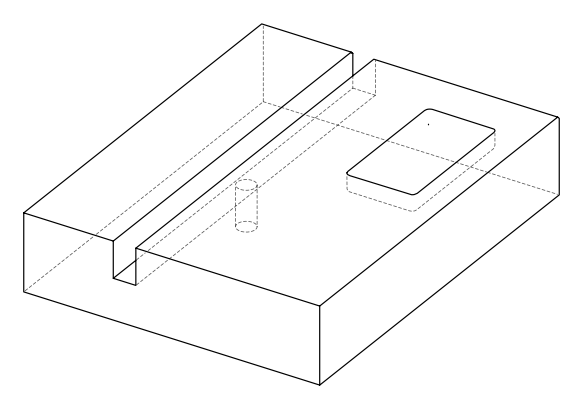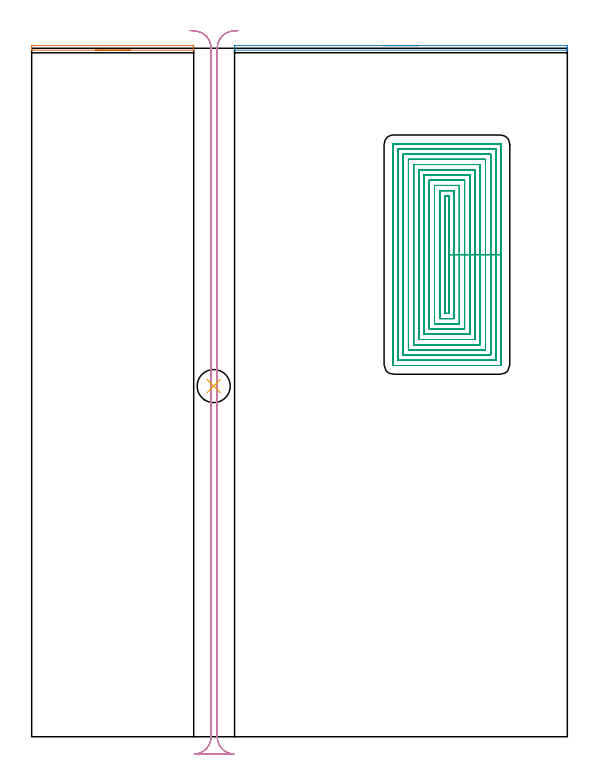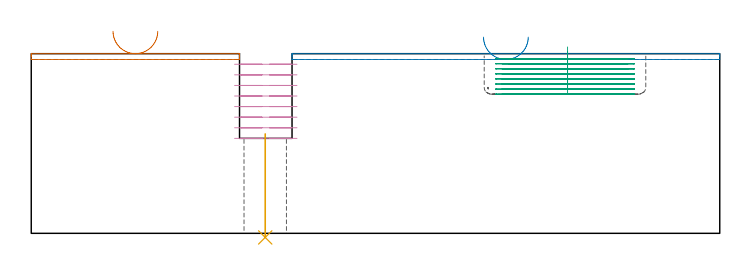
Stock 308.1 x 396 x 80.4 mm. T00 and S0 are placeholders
(PLAN: 5 operations, 3 tool changes, 63.9 min)
(1 AREA_MILL | FG_CHAMFER_SURFACE | UGT0205_001 | 0.9 min | 319 mm3)
(2 AREA_MILL_1 | FG_CHAMFER_SURFACE_1 | UGT0205_001 | 1.69 min | 654 mm3)
(3 MILL_RECTANGULAR_POCKET | POCKET_RECTANGULAR_STRAIGHT | UGT0201_089 | Follow Part, ap 2.5, ae 75% | 46.89 min | 178717 mm3)
(4 MILL_RECTANGULAR_SLOT | SLOT_RECTANGULAR | UGT0201_094 | Follow Part, ap 5, ae 75% | 14.22 min | 352733 mm3)
(5 INDEXABLE_INSERT_DRILL_THROUGH_HOLE_FROM_SOLID | STEP1HOLE | NXT0302_009 | 0.19 min | 12015 mm3)
(TOOL UGT0205_001 | Chamfer Mill 20 x 3 x 45 deg. | D20 FL50 Z2)
(TOOL UGT0201_089 | End mill 10 mm | D10 R3 FL22 Z4)
(TOOL UGT0201_094 | End mill 20 mm | D20 FL38 Z4)
(TOOL NXT0302_009 | Index. Insert Drill 19mm [880-D1900L25-05] | D19 PA176 FL95 Z2)
(OP 1 AREA_MILL)
G17 G21 G94 G90
T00 M6
G54
G17 G0 G90 X56.6 Y394.9 S1061 M3
G43 Z90.4 H0
G94 G1 X56.562 Z89.528 F250.
X56.448 Z88.663
X56.259 Z87.812
X55.997 Z86.98
X55.663 Z86.174
X55.26 Z85.4
X54.792 Z84.664
X54.26 Z83.972
X53.671 Z83.329
X53.028 Z82.739
X52.336 Z82.208
X51.6 Z81.74
X50.826 Z81.337
X50.02 Z81.003
X49.188 Z80.741
X48.336 Z80.552
X47.472 Z80.438
X46.6 Z80.4
X0.166
X0.01 Y394.906 Z80.393
X0. Y395.213 Z80.086
Y395.546 Z79.753
Y396.2 Z79.095
Y397.406 Z77.891
X0.003 Y397.491 Z77.805
X0.38 Y397.5 Z77.8
X92.587
X92.821 Y397.499 Z77.801
X93.197 Y397.491 Z77.805
X93.2 Y397.406 Z77.891
Y396.2 Z79.095
Y395.546 Z79.754
Y395.213 Z80.087
X93.19 Y394.906 Z80.393
X93.034 Y394.9 Z80.4
X46.6
X45.728 Z80.438
X44.864 Z80.552
X44.012 Z80.741
X43.18 Z81.003
X42.374 Z81.337
X41.6 Z81.74
X40.864 Z82.208
X40.172 Z82.739
X39.529 Z83.329
X38.94 Z83.972
X38.408 Z84.664
X37.94 Z85.4
X37.537 Z86.174
X37.203 Z86.98
X36.941 Z87.812
X36.752 Z88.663
X36.638 Z89.528
X36.6 Z90.4
M5
M2
(OP 2 AREA_MILL_1)
G17 G21 G94 G90
T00 M6
G54
G17 G0 G90 X202.4 Y397.5 S1061 M3
G43 Z90.4 H0
Z87.8
G94 G1 X202.438 Z86.928 F250.
X202.552 Z86.064
X202.741 Z85.212
X203.003 Z84.38
X203.337 Z83.574
X203.74 Z82.8
X204.209 Z82.064
X204.74 Z81.372
X205.329 Z80.729
X205.972 Z80.14
X206.664 Z79.608
X207.4 Z79.14
X208.174 Z78.737
X208.98 Z78.403
X209.812 Z78.141
X210.664 Z77.952
X211.528 Z77.838
X212.4 Z77.8
X307.722
X308.054 Y397.498 Z77.799
X308.099 Y397.496 Z77.8
X308.1 Y396.2 Z79.095
Y395.552 Z79.748
Y395.21 Z80.089
X308.09 Y394.906 Z80.393
X307.935 Y394.9 Z80.4
X116.865
X116.71 Y394.906 Z80.393
X116.7 Y395.21 Z80.089
Y395.551 Z79.748
Y396.2 Z79.095
Y397.403 Z77.893
X116.703 Y397.491 Z77.805
X117.078 Y397.5 Z77.8
X212.4
X213.272 Z77.838
X214.137 Z77.952
X214.988 Z78.141
X215.82 Z78.403
X216.626 Z78.737
X217.4 Z79.14
X218.136 Z79.608
X218.828 Z80.14
X219.471 Z80.729
X220.06 Z81.372
X220.592 Z82.064
X221.06 Z82.8
X221.463 Z83.574
X221.797 Z84.38
X222.059 Z85.212
X222.248 Z86.064
X222.362 Z86.928
X222.4 Z87.8
G0 Z90.4
M5
M2
(OP 3 MILL_RECTANGULAR_POCKET)
G17 G21 G94 G90
T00 M6
G54
G17 G0 G90 X240. Y257.66 S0 M3
G43 Z90.4 H0
Z83.4
G94 G1 Y277.3 Z78.137 F250.
Y311.1 F500.
X237.7
Y243.5
X240.
Y277.3
X243.
Y314.1
X234.7
Y240.5
X243.
Y277.3
X246.
Y317.1
X231.7
Y237.5
X246.
Y277.3
X249.
Y320.1
X228.7
Y234.5
X249.
Y277.3
X252.
Y323.1
X225.7
Y231.5
X252.
Y277.3
X255.
Y326.1
X222.7
Y228.5
X255.
Y277.3
X258.
Y329.1
X219.7
Y225.5
X258.
Y277.3
X261.
Y332.1
X216.7
Y222.5
X261.
Y277.3
X264.
Y335.1
X213.7
Y219.5
X264.
Y277.3
X267.
Y338.1
X210.7
Y216.5
X267.
Y277.3
X270.
Y340.7
G3 X269.6 Y341.1 R0.4
G1 X208.1
G3 X207.7 Y340.7 R0.4
G1 Y213.9
G3 X208.1 Y213.5 R0.4
G1 X269.6
G3 X270. Y213.9 R0.4
G1 Y277.3
Y278.3
G0 X240. Y257.66 Z81.137
G1 Y277.3 Z75.875 F250.
Y311.1 F500.
X237.7
Y243.5
X240.
Y277.3
X243.
Y314.1
X234.7
Y240.5
X243.
Y277.3
X246.
Y317.1
X231.7
Y237.5
X246.
Y277.3
X249.
Y320.1
X228.7
Y234.5
X249.
Y277.3
X252.
Y323.1
X225.7
Y231.5
X252.
Y277.3
X255.
Y326.1
X222.7
Y228.5
X255.
Y277.3
X258.
Y329.1
X219.7
Y225.5
X258.
Y277.3
X261.
Y332.1
X216.7
Y222.5
X261.
Y277.3
X264.
Y335.1
X213.7
Y219.5
X264.
Y277.3
X267.
Y338.1
X210.7
Y216.5
X267.
Y277.3
X270.
Y340.7
G3 X269.6 Y341.1 R0.4
G1 X208.1
G3 X207.7 Y340.7 R0.4
G1 Y213.9
G3 X208.1 Y213.5 R0.4
G1 X269.6
G3 X270. Y213.9 R0.4
G1 Y277.3
Y278.3
G0 X240. Y257.66 Z78.875
G1 Y277.3 Z73.612 F250.
Y311.1 F500.
X237.7
Y243.5
X240.
Y277.3
X243.
Y314.1
X234.7
Y240.5
X243.
Y277.3
X246.
Y317.1
X231.7
Y237.5
X246.
Y277.3
X249.
Y320.1
X228.7
Y234.5
X249.
Y277.3
X252.
Y323.1
X225.7
Y231.5
X252.
Y277.3
X255.
Y326.1
X222.7
Y228.5
X255.
Y277.3
X258.
Y329.1
X219.7
Y225.5
X258.
Y277.3
X261.
Y332.1
X216.7
Y222.5
X261.
Y277.3
X264.
Y335.1
X213.7
Y219.5
X264.
Y277.3
X267.
Y338.1
X210.7
Y216.5
X267.
Y277.3
X270.
Y340.7
G3 X269.6 Y341.1 R0.4
G1 X208.1
G3 X207.7 Y340.7 R0.4
G1 Y213.9
G3 X208.1 Y213.5 R0.4
G1 X269.6
G3 X270. Y213.9 R0.4
G1 Y277.3
Y278.3
G0 X240. Y257.66 Z76.612
G1 Y277.3 Z71.35 F250.
Y311.1 F500.
X237.7
Y243.5
X240.
Y277.3
X243.
Y314.1
X234.7
Y240.5
X243.
Y277.3
X246.
Y317.1
X231.7
Y237.5
X246.
Y277.3
X249.
Y320.1
X228.7
Y234.5
X249.
Y277.3
X252.
Y323.1
X225.7
Y231.5
X252.
Y277.3
X255.
Y326.1
X222.7
Y228.5
X255.
Y277.3
X258.
Y329.1
X219.7
Y225.5
X258.
Y277.3
X261.
Y332.1
X216.7
Y222.5
X261.
Y277.3
X264.
Y335.1
X213.7
Y219.5
X264.
Y277.3
X267.
Y338.1
X210.7
Y216.5
X267.
Y277.3
X270.
Y340.7
G3 X269.6 Y341.1 R0.4
G1 X208.1
G3 X207.7 Y340.7 R0.4
G1 Y213.9
G3 X208.1 Y213.5 R0.4
G1 X269.6
G3 X270. Y213.9 R0.4
G1 Y277.3
Y278.3
G0 X240. Y257.66 Z74.35
G1 Y277.3 Z69.087 F250.
Y311.1 F500.
X237.7
Y243.5
X240.
Y277.3
X243.
Y314.1
X234.7
Y240.5
X243.
Y277.3
X246.
Y317.1
X231.7
Y237.5
X246.
Y277.3
X249.
Y320.1
X228.7
Y234.5
X249.
Y277.3
X252.
Y323.1
X225.7
Y231.5
X252.
Y277.3
X255.
Y326.1
X222.7
Y228.5
X255.
Y277.3
X258.
Y329.1
X219.7
Y225.5
X258.
Y277.3
X261.
Y332.1
X216.7
Y222.5
X261.
Y277.3
X264.
Y335.1
X213.7
Y219.5
X264.
Y277.3
X267.
Y338.1
X210.7
Y216.5
X267.
Y277.3
X270.
Y340.7
G3 X269.6 Y341.1 R0.4
G1 X208.1
G3 X207.7 Y340.7 R0.4
G1 Y213.9
G3 X208.1 Y213.5 R0.4
G1 X269.6
G3 X270. Y213.9 R0.4
G1 Y277.3
Y278.3
G0 X240. Y257.66 Z72.087
G1 Y277.3 Z66.825 F250.
Y311.1 F500.
X237.7
Y243.5
X240.
Y277.3
X243.
Y314.1
X234.7
Y240.5
X243.
Y277.3
X246.
Y317.1
X231.7
Y237.5
X246.
Y277.3
X249.
Y320.1
X228.7
Y234.5
X249.
Y277.3
X252.
Y323.1
X225.7
Y231.5
X252.
Y277.3
X255.
Y326.1
X222.7
Y228.5
X255.
Y277.3
X258.
Y329.1
X219.7
Y225.5
X258.
Y277.3
X261.
Y332.1
X216.7
Y222.5
X261.
Y277.3
X264.
Y335.1
X213.7
Y219.5
X264.
Y277.3
X267.
Y338.1
X210.7
Y216.5
X267.
Y277.3
X270.
Y340.7
G3 X269.6 Y341.1 R0.4
G1 X208.1
G3 X207.7 Y340.7 R0.4
G1 Y213.9
G3 X208.1 Y213.5 R0.4
G1 X269.6
G3 X270. Y213.9 R0.4
G1 Y277.3
Y278.3
G0 X240. Y257.66 Z69.825
G1 Y277.3 Z64.562 F250.
Y311.1 F500.
X237.7
Y243.5
X240.
Y277.3
X243.
Y314.1
X234.7
Y240.5
X243.
Y277.3
X246.
Y317.1
X231.7
Y237.5
X246.
Y277.3
X249.
Y320.1
X228.7
Y234.5
X249.
Y277.3
X252.
Y323.1
X225.7
Y231.5
X252.
Y277.3
X255.
Y326.1
X222.7
Y228.5
X255.
Y277.3
X258.
Y329.1
X219.7
Y225.5
X258.
Y277.3
X261.
Y332.1
X216.7
Y222.5
X261.
Y277.3
X264.
Y335.1
X213.7
Y219.5
X264.
Y277.3
X267.
Y338.1
X210.7
Y216.5
X267.
Y277.3
X270.
Y340.7
G3 X269.6 Y341.1 R0.4
G1 X208.1
G3 X207.7 Y340.7 R0.4
G1 Y213.9
G3 X208.1 Y213.5 R0.4
G1 X269.6
G3 X270. Y213.9 R0.4
G1 Y277.3
Y278.3
G0 X240. Y257.66 Z67.562
G1 Y277.3 Z62.3 F250.
Y311.1 F500.
X237.7
Y243.5
X240.
Y277.3
X243.
Y314.1
X234.7
Y240.5
X243.
Y277.3
X246.
Y317.1
X231.7
Y237.5
X246.
Y277.3
X249.
Y320.1
X228.7
Y234.5
X249.
Y277.3
X252.
Y323.1
X225.7
Y231.5
X252.
Y277.3
X255.
Y326.1
X222.7
Y228.5
X255.
Y277.3
X258.
Y329.1
X219.7
Y225.5
X258.
Y277.3
X261.
Y332.1
X216.7
Y222.5
X261.
Y277.3
X264.
Y335.1
X213.7
Y219.5
X264.
Y277.3
X267.
Y338.1
X210.7
Y216.5
X267.
Y277.3
X270.
Y340.7
G3 X269.6 Y341.1 R0.4
G1 X208.1
G3 X207.7 Y340.7 R0.4
G1 Y213.9
G3 X208.1 Y213.5 R0.4
G1 X269.6
G3 X270. Y213.9 R0.4
G1 Y277.3
Y278.3
G0 Z90.4
M5
M2
(OP 4 MILL_RECTANGULAR_SLOT)
G17 G21 G94 G90
T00 M6
G54
G17 G0 G90 X90.983 Y406.202 S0 M3
G43 Z90.4 H0
Z75.662
G94 G1 X93.974 Y405.97 F250.
G2 X103.2 Y396. R10. F500.
G1 Y0.
G2 X93.647 Y-9.99 R10.
G1 Y-10.
X116.253
Y-9.99
G2 X106.7 Y0. R10.
G1 Y396.
G2 X115.926 Y405.97 R10.
G1 X118.917 Y406.202 F250.
G0 X90.983 Z70.925
G1 X93.974 Y405.97
G2 X103.2 Y396. R10. F500.
G1 Y0.
G2 X93.647 Y-9.99 R10.
G1 Y-10.
X116.253
Y-9.99
G2 X106.7 Y0. R10.
G1 Y396.
G2 X115.926 Y405.97 R10.
G1 X118.917 Y406.202 F250.
G0 X90.983 Z66.187
G1 X93.974 Y405.97
G2 X103.2 Y396. R10. F500.
G1 Y0.
G2 X93.647 Y-9.99 R10.
G1 Y-10.
X116.253
Y-9.99
G2 X106.7 Y0. R10.
G1 Y396.
G2 X115.926 Y405.97 R10.
G1 X118.917 Y406.202 F250.
G0 X90.983 Z61.45
G1 X93.974 Y405.97
G2 X103.2 Y396. R10. F500.
G1 Y0.
G2 X93.647 Y-9.99 R10.
G1 Y-10.
X116.253
Y-9.99
G2 X106.7 Y0. R10.
G1 Y396.
G2 X115.926 Y405.97 R10.
G1 X118.917 Y406.202 F250.
G0 X90.983 Z56.712
G1 X93.974 Y405.97
G2 X103.2 Y396. R10. F500.
G1 Y0.
G2 X93.647 Y-9.99 R10.
G1 Y-10.
X116.253
Y-9.99
G2 X106.7 Y0. R10.
G1 Y396.
G2 X115.926 Y405.97 R10.
G1 X118.917 Y406.202 F250.
G0 X90.983 Z51.975
G1 X93.974 Y405.97
G2 X103.2 Y396. R10. F500.
G1 Y0.
G2 X93.647 Y-9.99 R10.
G1 Y-10.
X116.253
Y-9.99
G2 X106.7 Y0. R10.
G1 Y396.
G2 X115.926 Y405.97 R10.
G1 X118.917 Y406.202 F250.
G0 X90.983 Z47.237
G1 X93.974 Y405.97
G2 X103.2 Y396. R10. F500.
G1 Y0.
G2 X93.647 Y-9.99 R10.
G1 Y-10.
X116.253
Y-9.99
G2 X106.7 Y0. R10.
G1 Y396.
G2 X115.926 Y405.97 R10.
G1 X118.917 Y406.202 F250.
G0 X90.983 Z42.5
G1 X93.974 Y405.97
G2 X103.2 Y396. R10. F500.
G1 Y0.
G2 X93.647 Y-9.99 R10.
G1 Y-10.
X116.253
Y-9.99
G2 X106.7 Y0. R10.
G1 Y396.
G2 X115.926 Y405.97 R10.
G1 X118.917 Y406.202 F250.
G0 Z90.4
M5
M2
(OP 5 INDEXABLE_INSERT_DRILL_THROUGH_HOLE_FROM_SOLID)
G17 G21 G94 G90
T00 M6
G54
G17 G0 G90 X104.7 Y201.7 S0 M3
G43 Z90.4 H1
G94 G81 G98 Z-1.832 F250. R44.5
G80
M5
M2
